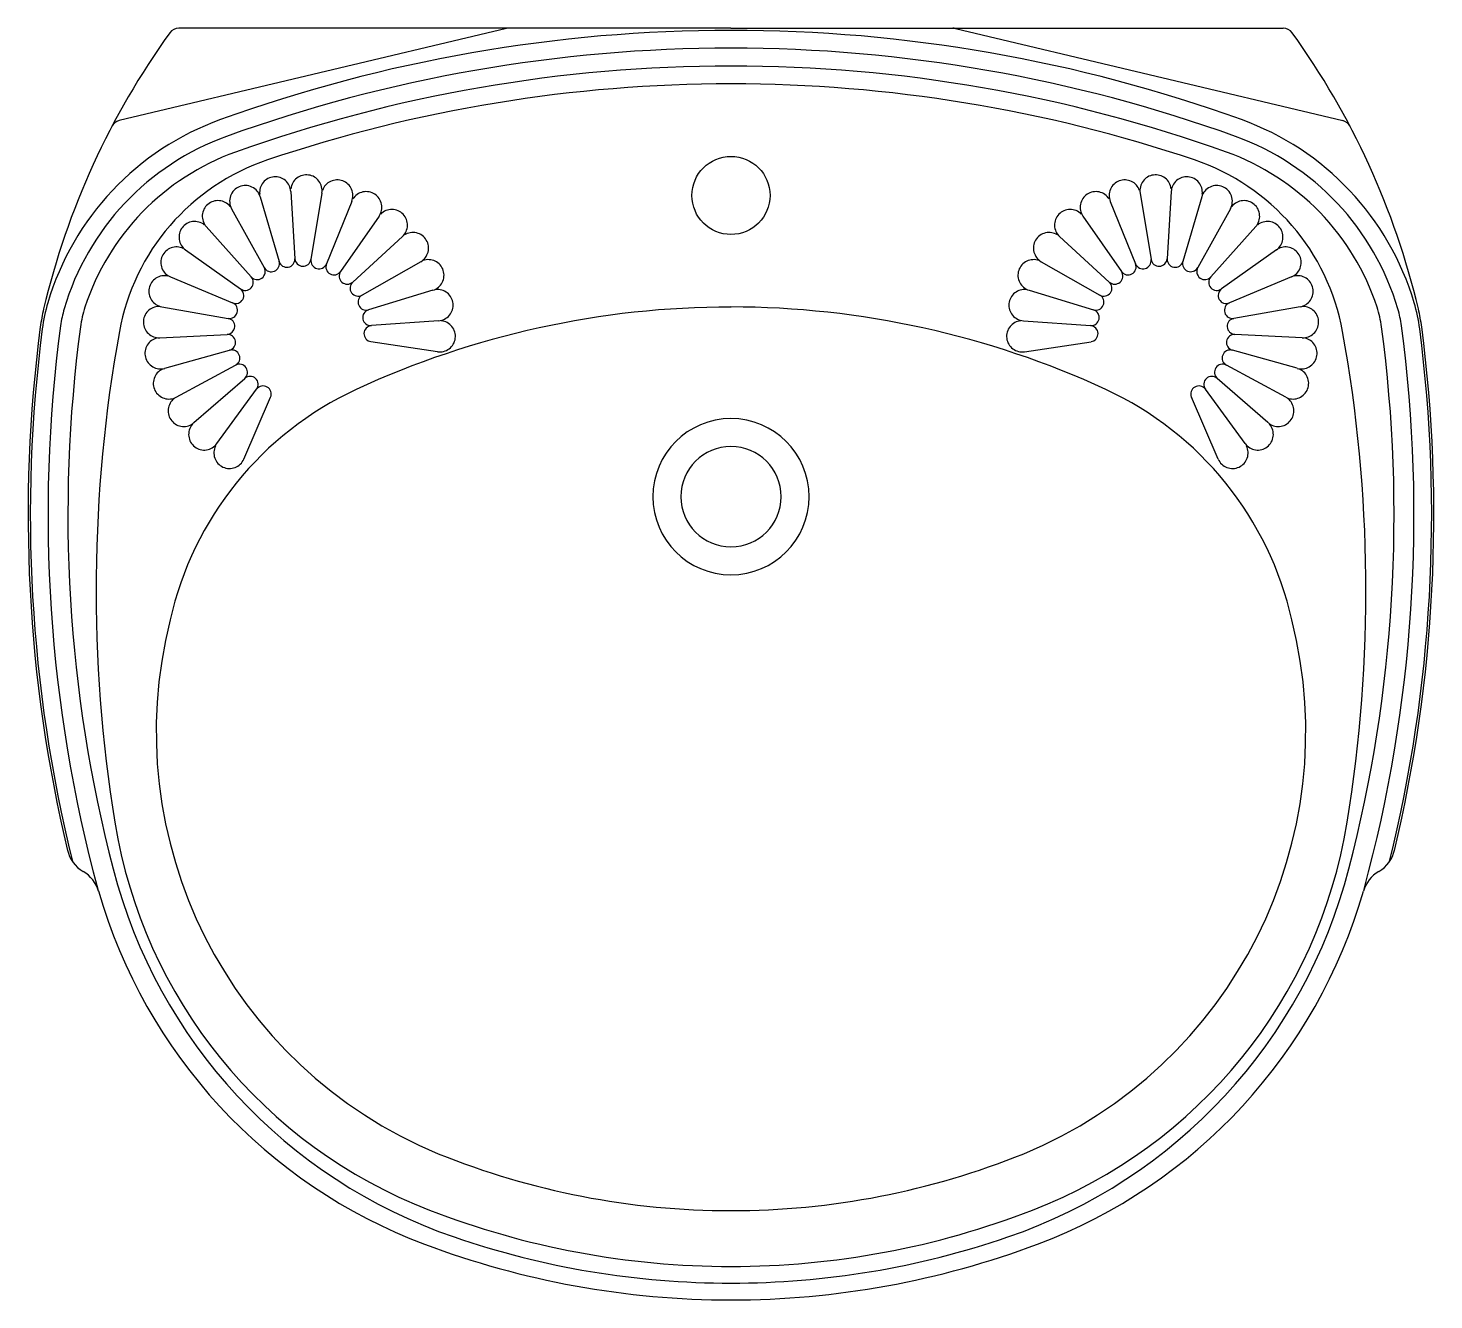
# Model space of a CAD drawing. Extents: x 2093 to 2723, y 1298 to 1868.
import ezdxf

# ---------------------------------------------------------------- set-up
doc = ezdxf.new("R2010")
doc.units = 0
doc.header["$LTSCALE"] = 25
doc.layers.add('FINA', color=6, linetype='CONTINUOUS')
doc.layers.add('GROSSA', color=3, linetype='CONTINUOUS')

msp = doc.modelspace()

# ---------------------------------------------------------------- linework, layer by layer
at = {"layer": 'FINA', "color": 0, "linetype": 'CONTINUOUS'}
for points in [[(2196.59, 1792.4, 0), (2205.03, 1763.42, 0)], [(2210.3, 1794.78, 0), (2212.13, 1764.65, 0)], [(2224.19, 1794.08, 0), (2219.33, 1764.29, 0)], [(2237.59, 1790.33, 0), (2226.27, 1762.34, 0)], [(2577.53, 1790.33, 0), (2588.86, 1762.34, 0)], [(2590.93, 1794.08, 0), (2595.8, 1764.29, 0)], [(2604.83, 1794.78, 0), (2602.99, 1764.65, 0)], [(2618.53, 1792.4, 0), (2610.09, 1763.42, 0)], [(2183.75, 1787.05, 0), (2198.38, 1760.65, 0)], [(2249.83, 1783.7, 0), (2232.6, 1758.92, 0)], [(2565.29, 1783.7, 0), (2582.52, 1758.92, 0)], [(2631.38, 1787.05, 0), (2616.74, 1760.65, 0)], [(2172.4, 1779, 0), (2192.51, 1756.48, 0)], [(2642.72, 1779, 0), (2622.62, 1756.48, 0)], [(2260.3, 1774.54, 0), (2238.03, 1754.17, 0)], [(2554.82, 1774.54, 0), (2577.1, 1754.17, 0)], [(2163.12, 1768.63, 0), (2187.7, 1751.11, 0)], [(2652.01, 1768.63, 0), (2627.43, 1751.11, 0)], [(2268.5, 1763.29, 0), (2242.27, 1748.35, 0)], [(2546.63, 1763.29, 0), (2572.85, 1748.35, 0)], [(2156.35, 1756.47, 0), (2184.19, 1744.81, 0)], [(2658.77, 1756.47, 0), (2630.93, 1744.81, 0)], [(2274, 1750.51, 0), (2245.12, 1741.73, 0)], [(2541.12, 1750.51, 0), (2570, 1741.73, 0)], [(2152.43, 1743.12, 0), (2182.17, 1737.9, 0)], [(2662.69, 1743.12, 0), (2632.96, 1737.9, 0)], [(2276.55, 1736.83, 0), (2246.44, 1734.64, 0)], [(2538.58, 1736.83, 0), (2568.69, 1734.64, 0)], [(2151.57, 1729.23, 0), (2181.72, 1730.71, 0)], [(2276.01, 1722.93, 0), (2246.16, 1727.44, 0)], [(2539.12, 1722.93, 0), (2568.96, 1727.44, 0)], [(2663.56, 1729.23, 0), (2633.41, 1730.71, 0)], [(2153.78, 1715.5, 0), (2182.87, 1723.59, 0)], [(2661.34, 1715.5, 0), (2632.26, 1723.59, 0)], [(2158.98, 1702.59, 0), (2185.56, 1716.91, 0)], [(2656.14, 1702.59, 0), (2629.57, 1716.91, 0)], [(2166.9, 1691.15, 0), (2189.66, 1710.99, 0)], [(2648.22, 1691.15, 0), (2625.46, 1710.99, 0)], [(2177.16, 1681.74, 0), (2194.97, 1706.11, 0)], [(2189.23, 1674.83, 0), (2201.22, 1702.53, 0)], [(2625.89, 1674.83, 0), (2613.9, 1702.53, 0)], [(2637.97, 1681.74, 0), (2620.16, 1706.11, 0)]]:
    msp.add_polyline3d(points, dxfattribs=at)
for centre, radius, start, end in [((2407.56, 1192.98), 674, 90.00019, 109.83827), ((2407.56, 1192.98), 674, 70.16173, 89.99981), ((2407.56, 1192.99), 666, 90, 109.83904), ((2407.56, 1192.99), 666, 70.16096, 90), ((2407.56, 1192.98), 658, 89.99998, 109.72264), ((2407.57, 1192.98), 658, 70.27767, 90.00029), ((2221.25, 1709.4), 125, 109.83803, 163.511), ((2593.87, 1709.4), 125, 16.48846, 70.16194), ((2221.41, 1708.93), 117.5, 109.8389, 163.58446), ((2593.71, 1708.93), 117.5, 16.41561, 70.16111), ((2222.63, 1708.84), 110, 109.72251, 161.96306), ((2592.49, 1708.84), 110, 18.03677, 70.27748), ((2217.29, 1795.21), 7, 82.18134, 173.64538), ((2217.29, 1795.21), 7, 350.72285, 82.18197), ((2597.84, 1795.21), 7, 97.81803, 189.27715), ((2597.84, 1795.21), 7, 6.3616, 97.81883), ((2189.87, 1790.44), 7, 112.62046, 208.99811), ((2189.87, 1790.44), 7, 16.24518, 112.62043), ((2203.31, 1794.36), 7, 94.9426, 186.39751), ((2203.31, 1794.36), 7, 3.47545, 94.94146), ((2231.1, 1792.95), 7, 69.42291, 160.88127), ((2231.1, 1792.95), 7, 337.96159, 69.42281), ((2584.02, 1792.95), 7, 110.57812, 202.039), ((2584.02, 1792.95), 7, 19.11873, 110.57709), ((2611.81, 1794.36), 7, 85.05872, 176.50544), ((2611.81, 1794.36), 7, 353.60229, 85.05702), ((2625.25, 1790.44), 7, 67.38022, 163.76038), ((2625.25, 1790.44), 7, 331.00032, 67.38004), ((2177.62, 1783.66), 7, 38.84047, 130.30075), ((2244.08, 1787.7), 7, 56.66086, 148.12278), ((2244.08, 1787.7), 7, 325.20186, 56.66161), ((2571.04, 1787.7), 7, 123.33839, 214.79814), ((2571.04, 1787.7), 7, 31.8795, 123.33963), ((2637.5, 1783.66), 7, 49.70152, 141.16271), ((2177.62, 1783.66), 7, 130.29692, 221.75913), ((2255.58, 1779.71), 7, 43.90175, 135.36367), ((2255.58, 1779.71), 7, 312.44067, 43.90314), ((2559.54, 1779.71), 7, 136.0988, 227.55739), ((2559.54, 1779.71), 7, 44.63808, 136.09921), ((2637.5, 1783.66), 7, 318.24119, 49.70161), ((2167.18, 1774.33), 7, 143.05873, 234.51765), ((2167.18, 1774.33), 7, 51.59796, 143.06024), ((2647.94, 1774.33), 7, 36.93976, 128.40204), ((2647.94, 1774.33), 7, 305.48235, 36.94127), ((2265.03, 1769.38), 7, 31.14123, 122.60219), ((2265.03, 1769.38), 7, 299.68084, 31.14214), ((2550.09, 1769.38), 7, 148.85784, 240.31795), ((2550.09, 1769.38), 7, 57.39781, 148.85877), ((2159.05, 1762.93), 7, 155.8166, 247.27829), ((2159.05, 1762.93), 7, 64.35948, 155.82102), ((2208.51, 1764.43), 3.62, 196.23938, 3.48042), ((2215.75, 1764.87), 3.62, 183.47852, 350.72195), ((2222.91, 1763.7), 3.62, 170.72007, 337.96227), ((2271.96, 1757.21), 7, 18.38086, 109.84167), ((2543.16, 1757.21), 7, 70.15833, 161.61914), ((2592.22, 1763.7), 3.62, 202.03773, 9.27993), ((2599.37, 1764.87), 3.63, 189.27826, 356.51905), ((2606.61, 1764.43), 3.63, 176.51931, 343.76012), ((2656.07, 1762.93), 7, 24.18372, 115.64171), ((2656.07, 1762.93), 7, 292.72071, 24.18298), ((2195.21, 1758.89), 3.63, 221.75844, 29.00063), ((2201.55, 1762.41), 3.63, 209.00232, 292.62072), ((2201.55, 1762.41), 3.63, 292.62165, 16.23988), ((2229.63, 1760.98), 3.63, 157.96144, 325.20159), ((2235.58, 1756.85), 3.62, 145.20097, 312.44182), ((2271.96, 1757.21), 7, 286.92219, 18.38049), ((2543.16, 1757.21), 7, 161.61997, 253.0765), ((2579.54, 1756.85), 3.62, 227.55717, 34.8), ((2585.5, 1760.98), 3.62, 214.79832, 22.03952), ((2613.57, 1762.41), 3.62, 163.75947, 247.38115), ((2613.57, 1762.41), 3.62, 247.38018, 331.00318), ((2619.91, 1758.89), 3.63, 150.99937, 318.24156), ((2153.65, 1750.02), 7, 168.5787, 260.03877), ((2153.65, 1750.02), 7, 77.11877, 168.57652), ((2189.8, 1754.06), 3.63, 234.51716, 41.7601), ((2240.47, 1751.5), 3.63, 132.43985, 299.68213), ((2574.65, 1751.5), 3.63, 240.31787, 47.56015), ((2625.32, 1754.06), 3.63, 138.23989, 305.48284), ((2661.48, 1750.02), 7, 11.41984, 102.88129), ((2661.48, 1750.02), 7, 279.96078, 11.42223), ((2185.59, 1748.16), 3.63, 247.27897, 54.51805), ((2244.06, 1745.2), 3.62, 119.68149, 286.92139), ((2276.04, 1743.82), 7, 5.6262, 97.08207), ((2539.09, 1743.82), 7, 82.91793, 174.3738), ((2571.06, 1745.2), 3.62, 253.07702, 60.32009), ((2629.53, 1748.16), 3.63, 125.48008, 292.72151), ((2173.31, 1723.6), 75.01, 163.51541, 172.62782), ((2156.69, 1727.99), 50.02, 163.5788, 172.38552), ((2165.59, 1727.41), 50.01, 161.9611, 172.33712), ((2151.22, 1736.23), 7, 89.87899, 181.33051), ((2182.79, 1741.47), 3.63, 260.03855, 67.27786), ((2246.17, 1738.26), 3.63, 106.9221, 274.16158), ((2276.04, 1743.82), 7, 274.1613, 5.62418), ((2539.09, 1743.82), 7, 174.37526, 265.83833), ((2568.95, 1738.26), 3.62, 265.83818, 73.07971), ((2632.33, 1741.47), 3.63, 112.72029, 279.96177), ((2663.9, 1736.23), 7, 358.67948, 90.12132), ((2649.54, 1727.41), 50, 7.65801, 18.03801), ((2658.46, 1728), 50, 7.60303, 16.41886), ((2641.82, 1723.6), 75, 7.37014, 16.48426), ((2742.56, 1649.87), 649.01, 172.62074, 193.8522), ((2742.56, 1649.87), 641.09, 172.40391, 195.17529), ((2742.56, 1649.87), 632.17, 172.34549, 194.534), ((2151.22, 1736.23), 7, 181.32197, 272.79763), ((2181.54, 1734.33), 3.62, 272.79886, 80.03955), ((2246.7, 1731.03), 3.62, 94.16014, 261.40306), ((2277.05, 1729.85), 7, 352.85974, 84.32098), ((2538.07, 1729.85), 7, 95.67864, 187.13579), ((2568.42, 1731.03), 3.62, 278.59865, 85.83974), ((2633.58, 1734.33), 3.62, 99.96042, 267.20276), ((2663.9, 1736.23), 7, 267.20237, 358.67803), ((2072.56, 1649.87), 632.17, 345.46606, 7.6545), ((2072.56, 1649.87), 641.08, 344.82444, 7.59612), ((2072.56, 1649.87), 649.01, 346.14783, 7.37925), ((2151.91, 1722.24), 7, 102.63873, 194.09527), ((2181.89, 1727.09), 3.63, 285.55828, 92.79873), ((2277.05, 1729.85), 7, 261.40212, 352.86266), ((2538.07, 1729.85), 7, 187.13734, 278.59788), ((2633.23, 1727.09), 3.63, 87.20127, 254.44172), ((2663.22, 1722.24), 7, 345.90305, 77.36062), ((2151.91, 1722.24), 7, 194.09835, 285.55765), ((2183.84, 1720.1), 3.63, 298.31664, 105.55995), ((2631.29, 1720.1), 3.63, 74.44166, 241.68175), ((2663.22, 1722.24), 7, 254.44186, 345.89819), ((2155.66, 1708.75), 7, 115.39921, 206.85821), ((2187.28, 1713.72), 3.62, 311.0782, 118.31966), ((2627.85, 1713.72), 3.62, 61.68034, 228.9218), ((2659.46, 1708.75), 7, 333.14039, 64.60241), ((2192.04, 1708.25), 3.63, 323.8376, 131.08065), ((2197.9, 1703.97), 3.62, 336.59806, 143.83939), ((2617.23, 1703.97), 3.62, 36.16061, 203.40194), ((2623.08, 1708.25), 3.63, 48.9204, 216.16139), ((2155.66, 1708.75), 7, 206.85595, 298.31735), ((2162.3, 1696.43), 7, 128.15772, 219.61912), ((2659.46, 1708.75), 7, 241.68161, 333.14217), ((2652.82, 1696.43), 7, 320.38278, 51.84038), ((2162.3, 1696.43), 7, 219.61787, 311.07679), ((2171.5, 1685.87), 7, 140.91805, 232.37952), ((2407.56, 1657.98), 35, 90, 270), ((2407.56, 1657.98), 35, 270, 90), ((2643.62, 1685.87), 7, 307.6219, 39.0817), ((2652.82, 1696.43), 7, 228.92244, 320.38017), ((2171.5, 1685.87), 7, 232.37911, 323.83897), ((2182.81, 1677.61), 7, 153.67675, 245.13931), ((2632.31, 1677.61), 7, 294.86122, 26.32161), ((2643.62, 1685.87), 7, 216.16313, 307.62153), ((2182.81, 1677.61), 7, 245.1377, 336.60106), ((2632.31, 1677.61), 7, 203.4038, 294.86343), ((2360.52, 1550.83), 237.5, 194.53391, 251.06951), ((2454.6, 1550.83), 237.5, 288.93047, 345.46571), ((2407.56, 1687.99), 382.5, 251.06924, 269.9996), ((2407.56, 1687.99), 382.5, 269.99989, 288.93018)]:
    msp.add_arc(centre, radius, start, end, dxfattribs=at)
at = {"layer": 'GROSSA', "color": 0, "linetype": 'CONTINUOUS'}
for q in [(2160.11, 1867.98), (2655.01, 1867.98)]:
    msp.add_line((2407.56, 1867.98), q, dxfattribs=at)
for points in [[(2306.99, 1867.85, 0), (2133.4, 1826.51, 0)], [(2508.13, 1867.85, 0), (2681.72, 1826.51, 0)]]:
    msp.add_polyline3d(points, dxfattribs=at)
msp.add_circle((2407.56, 1792.98), 17.5, dxfattribs=at)
for centre, radius, start, end in [((2440.07, 1661.38), 350, 144.24175, 166.66077), ((2160.11, 1862.98), 5, 90.00026, 144.23891), ((2308.15, 1862.98), 5, 90.02925, 103.42966), ((2506.98, 1862.98), 5, 76.65545, 90.0524), ((2655.01, 1862.98), 5, 35.76109, 89.99974), ((2375.05, 1661.38), 350, 13.33921, 35.75826), ((2407.56, 1192.99), 650, 89.99998, 108.63196), ((2407.57, 1192.98), 650, 71.36839, 90.00032), ((2134.56, 1821.64), 5, 103.39508, 152.31243), ((2680.56, 1821.64), 5, 27.67909, 76.60296), ((2231.84, 1714.16), 100, 108.63195, 169.73161), ((2583.28, 1714.16), 100, 10.2691, 71.36806), ((2177.35, 1723.69), 79.99, 166.66943, 172.578), ((2407.56, 1342.98), 400, 89.99963, 114.83429), ((2407.56, 1342.99), 400, 65.16505, 89.99983), ((2637.76, 1723.68), 80, 7.42541, 13.33146), ((2742.56, 1649.87), 650, 172.56066, 193.38225), ((2072.56, 1649.87), 650, 346.61772, 7.43939), ((2773.04, 1616.11), 650, 169.73119, 189.21418), ((2042.09, 1616.11), 650, 350.78575, 10.26886), ((2302.56, 1569.86), 150, 114.83465, 167.35069), ((2512.56, 1569.86), 150, 12.64931, 65.16535), ((2407.56, 1657.98), 22.5, 90, 270), ((2407.56, 1657.98), 22.5, 270, 90), ((2354.74, 1552.66), 204.75, 165.8496, 247.50357), ((2460.38, 1552.66), 204.75, 292.49641, 14.15045), ((2353.52, 1548.06), 225, 189.21435, 248.88198), ((2461.61, 1548.06), 225, 291.11802, 350.78565), ((2124.78, 1502.99), 15, 192.99455, 239.78204), ((2690.34, 1502.99), 15, 300.2178, 347.0001), ((2109.68, 1477.07), 15, 16.05901, 59.78284), ((2705.44, 1477.07), 15, 120.21751, 164.0306), ((2354.74, 1547.59), 240, 196.04104, 249.38023), ((2460.39, 1547.59), 240, 290.61976, 343.95041), ((2407.56, 1687.98), 350, 247.99064, 270.00005), ((2407.56, 1687.98), 350, 269.99955, 292.00889), ((2407.56, 1687.99), 375, 248.88266, 270.00042), ((2407.56, 1687.98), 375, 270.00041, 291.11829), ((2407.56, 1687.98), 390, 249.37986, 269.99967), ((2407.56, 1687.98), 390, 269.99992, 290.61965)]:
    msp.add_arc(centre, radius, start, end, dxfattribs=at)

doc.saveas('drawing.dxf')
